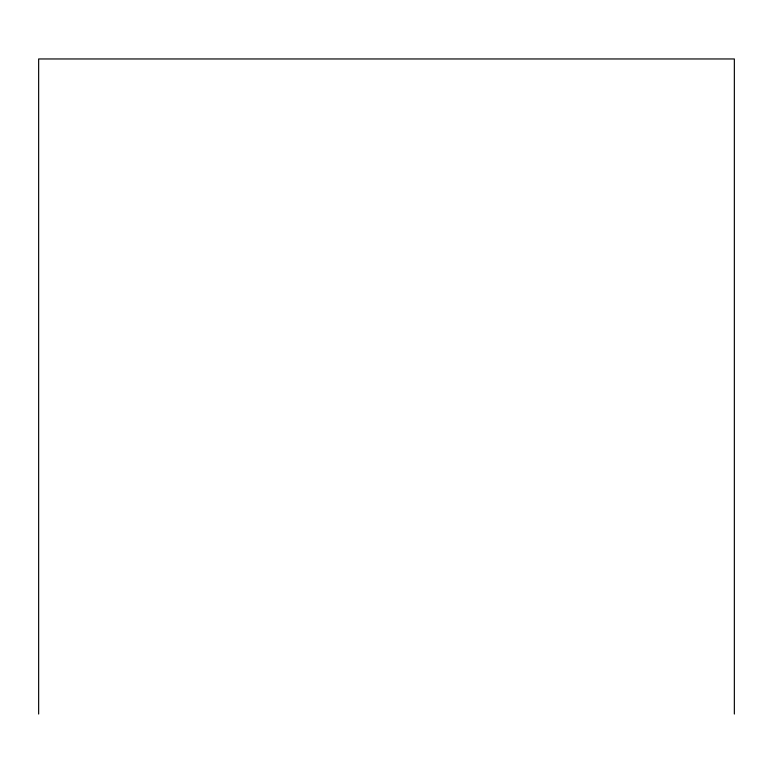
<?xml version="1.0" encoding="UTF-8"?>
<svg xmlns="http://www.w3.org/2000/svg" width="773" height="773" viewBox="0 0 773 773"><rect width="100%" height="100%" fill="white"/><g stroke="black" fill="none" stroke-linecap="round" stroke-linejoin="round"><path stroke-width="1.16" d="M734.35 714.039L734.35 58.961L38.65 58.961L38.65 714.039"/></g></svg>
